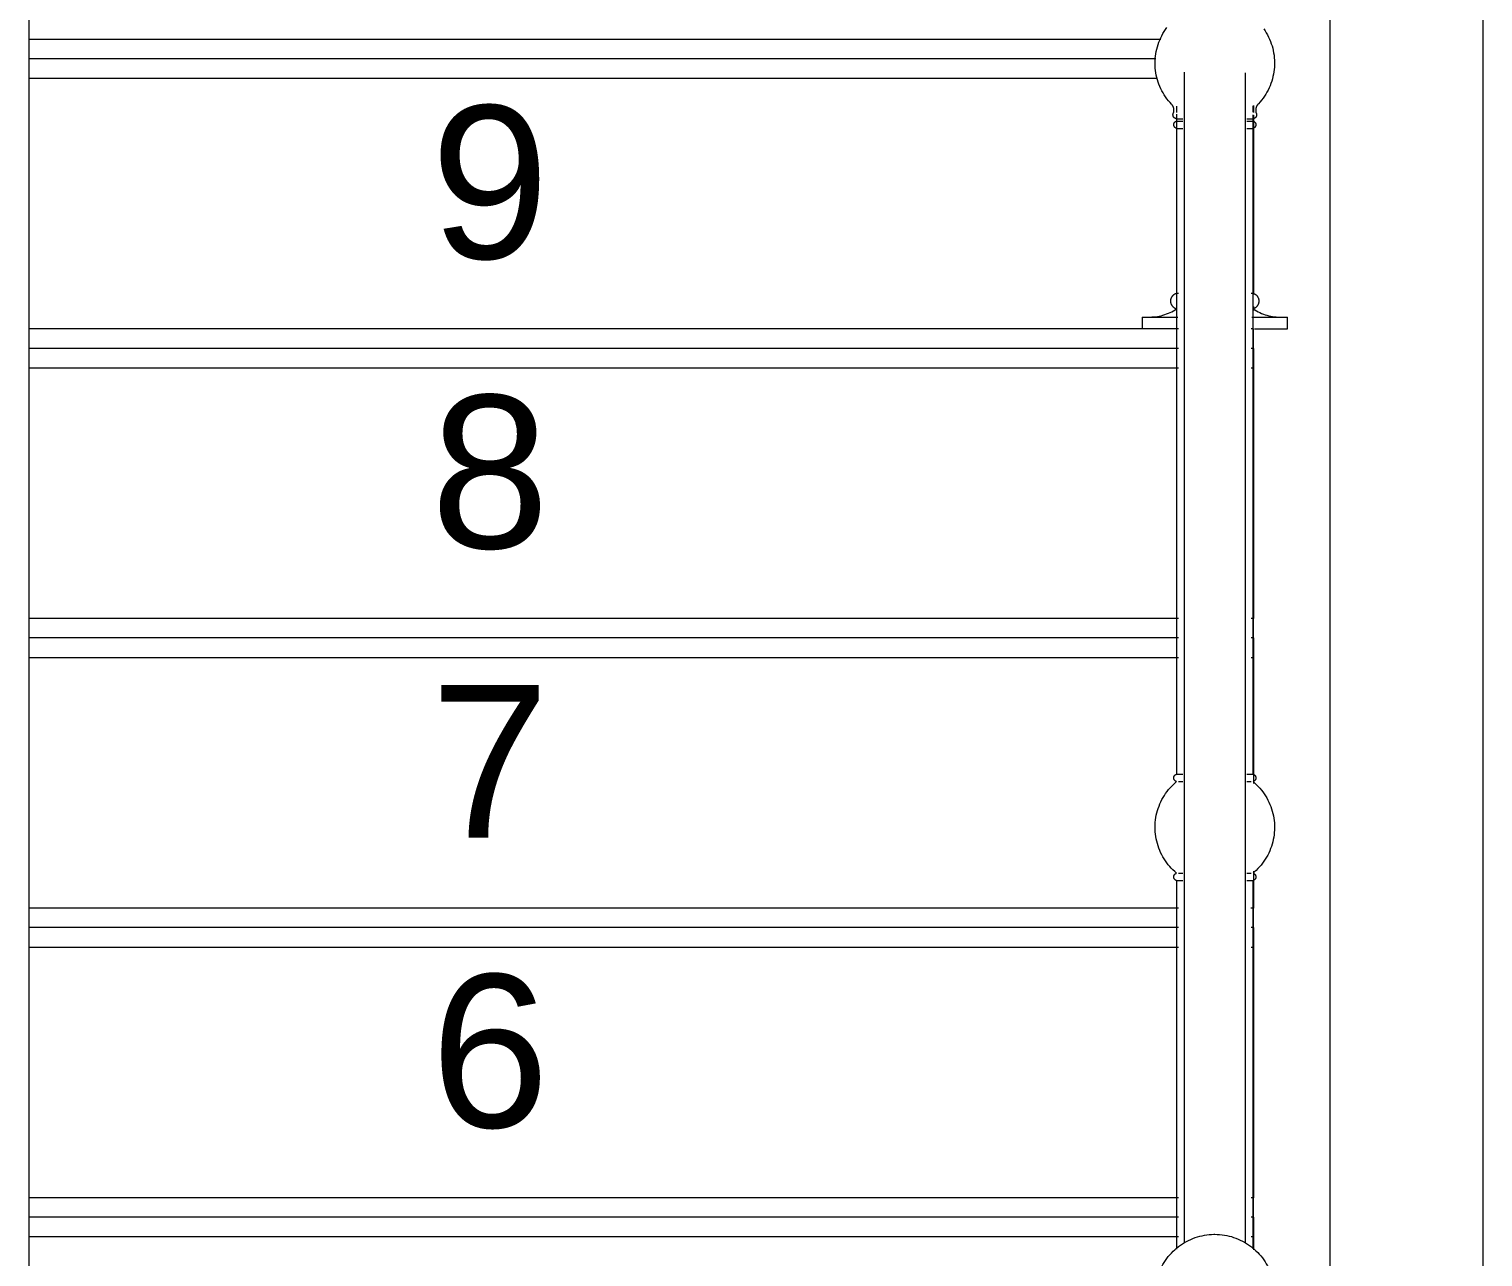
# Model space of a CAD drawing. Header units: inches. Extents: x 22 to 382261, y 22 to 371281.
# Drawn here: x 213646 to 214597, y 113287 to 114090 of the extents above; entities that cross this region are included whole.
import ezdxf

# ---------------------------------------------------------------- set-up
doc = ezdxf.new("R2010")
doc.units = ezdxf.units.IN
doc.header["$MEASUREMENT"] = 0
for name, color, linetype, lineweight in [('A-FLOR-HRAL', 11, 'Continuous', 9), ('A-WALL', 113, 'Continuous', 9), ('I-WALL', 2, 'Continuous', 9), ('Q-CASE', 31, 'Continuous', 9), ('S-STRS', 31, 'Continuous', 9), ('S-STRS-ANNO', 31, 'Continuous', 9)]:
    doc.layers.add(name, color=color, linetype=linetype, lineweight=lineweight)
doc.styles.add('Arial', font='arial.ttf', dxfattribs={"height": 506.015625})

# ---------------------------------------------------------------- blocks, each defined once
blk = doc.blocks.new('Walls 1 - Walls 1-356110-Right Side Elevation - Callout 1')
at = {"layer": 'A-WALL'}
blk.add_line((-11518.8, 700), (-11518.8, 3450), dxfattribs=at)
blk = doc.blocks.new('Railing - 950mm High Post-464049-Right Side Elevation - Callout 1')
at = {"layer": 'A-FLOR-HRAL'}
for p, q in [((-11619.25, 1850.98), (-11619.25, 1846.93)), ((-11619.25, 1845.8), (-11619.25, 1728.67)), ((-11569.16, 1847.18), (-11569.16, 1851.27)), ((-11569.16, 1728.67), (-11569.16, 1845.25)), ((-11619.25, 1728.67), (-11618.02, 1728.67)), ((-11570.39, 1728.67), (-11569.16, 1728.67)), ((-11641.7, 1713.06), (-11641.7, 1705.26)), ((-11641.7, 1713.06), (-11618.46, 1713.06)), ((-11569.95, 1713.06), (-11546.7, 1713.06)), ((-11546.7, 1705.26), (-11546.7, 1713.06)), ((-11568.22, 1705.26), (-11546.7, 1705.26))]:
    blk.add_line(p, q, dxfattribs=at)
at = {"layer": 'A-FLOR-HRAL', "flags": 128}
for points in [[(-11619.34, 1718.37), (-11619.54, 1718.44), (-11619.74, 1718.52), (-11619.94, 1718.61), (-11620.13, 1718.71), (-11620.32, 1718.82), (-11620.51, 1718.93), (-11620.69, 1719.05), (-11620.87, 1719.18), (-11621.04, 1719.31), (-11621.2, 1719.45), (-11621.36, 1719.6), (-11621.51, 1719.75), (-11621.66, 1719.91), (-11621.8, 1720.08), (-11621.93, 1720.25), (-11622.06, 1720.43), (-11622.18, 1720.61), (-11622.29, 1720.79), (-11622.4, 1720.98), (-11622.49, 1721.18), (-11622.58, 1721.38), (-11622.66, 1721.58), (-11622.74, 1721.78), (-11622.8, 1721.99), (-11622.86, 1722.2), (-11622.91, 1722.41), (-11622.95, 1722.62), (-11622.98, 1722.84), (-11623, 1723.05), (-11623.01, 1723.27), (-11623.02, 1723.49), (-11623.01, 1723.7), (-11623, 1723.92), (-11622.98, 1724.14), (-11622.95, 1724.35), (-11622.91, 1724.57), (-11622.87, 1724.78), (-11622.81, 1724.99), (-11622.75, 1725.19), (-11622.68, 1725.4), (-11622.6, 1725.6), (-11622.51, 1725.8), (-11622.41, 1725.99), (-11622.31, 1726.19), (-11622.2, 1726.37), (-11622.08, 1726.55), (-11621.95, 1726.73), (-11621.82, 1726.9), (-11621.68, 1727.07), (-11621.54, 1727.23), (-11621.38, 1727.38), (-11621.23, 1727.53), (-11621.06, 1727.68), (-11620.89, 1727.81), (-11620.72, 1727.94), (-11620.54, 1728.06), (-11620.35, 1728.18), (-11620.16, 1728.28), (-11619.97, 1728.38), (-11619.77, 1728.47), (-11619.57, 1728.56), (-11619.37, 1728.63), (-11619.25, 1728.67)], [(-11569.16, 1728.67), (-11568.95, 1728.6), (-11568.75, 1728.52), (-11568.55, 1728.44), (-11568.36, 1728.34), (-11568.17, 1728.24), (-11567.98, 1728.13), (-11567.8, 1728.01), (-11567.62, 1727.89), (-11567.45, 1727.76), (-11567.28, 1727.62), (-11567.12, 1727.48), (-11566.96, 1727.32), (-11566.81, 1727.17), (-11566.67, 1727), (-11566.53, 1726.84), (-11566.4, 1726.66), (-11566.28, 1726.48), (-11566.16, 1726.3), (-11566.05, 1726.11), (-11565.95, 1725.92), (-11565.86, 1725.72), (-11565.78, 1725.52), (-11565.7, 1725.32), (-11565.63, 1725.11), (-11565.57, 1724.9), (-11565.52, 1724.69), (-11565.48, 1724.48), (-11565.44, 1724.27), (-11565.41, 1724.05), (-11565.4, 1723.84), (-11565.39, 1723.62), (-11565.39, 1723.4), (-11565.4, 1723.18), (-11565.41, 1722.97), (-11565.44, 1722.75), (-11565.47, 1722.54), (-11565.52, 1722.33), (-11565.57, 1722.11), (-11565.63, 1721.91), (-11565.7, 1721.7), (-11565.77, 1721.5), (-11565.86, 1721.3), (-11565.95, 1721.1), (-11566.05, 1720.91), (-11566.16, 1720.72), (-11566.27, 1720.54), (-11566.39, 1720.36), (-11566.52, 1720.18), (-11566.66, 1720.01), (-11566.8, 1719.85), (-11566.95, 1719.69), (-11567.11, 1719.54), (-11567.27, 1719.4), (-11567.44, 1719.26), (-11567.61, 1719.13), (-11567.79, 1719), (-11567.97, 1718.88), (-11568.15, 1718.77), (-11568.35, 1718.67), (-11568.54, 1718.58), (-11568.74, 1718.49), (-11568.94, 1718.41), (-11569.07, 1718.37)], [(-11636.7, 1713.06), (-11635.46, 1713.09), (-11634.22, 1713.16), (-11632.98, 1713.28), (-11631.75, 1713.46), (-11630.53, 1713.68), (-11629.32, 1713.95), (-11628.12, 1714.27), (-11626.93, 1714.64), (-11625.76, 1715.05), (-11624.6, 1715.51), (-11623.47, 1716.02), (-11622.36, 1716.57), (-11621.27, 1717.17), (-11620.2, 1717.81), (-11619.34, 1718.37)], [(-11569.07, 1718.37), (-11568.02, 1717.69), (-11566.95, 1717.06), (-11565.86, 1716.47), (-11564.74, 1715.93), (-11563.6, 1715.43), (-11562.45, 1714.98), (-11561.27, 1714.57), (-11560.08, 1714.21), (-11558.88, 1713.9), (-11557.66, 1713.64), (-11556.44, 1713.42), (-11555.21, 1713.26), (-11553.97, 1713.14), (-11552.73, 1713.08), (-11551.7, 1713.06)]]:
    blk.add_lwpolyline(points, dxfattribs=at)
blk = doc.blocks.new('Railing - 950mm High Post-464047-Right Side Elevation - Callout 1')
at = {"layer": 'A-FLOR-HRAL'}
for p, q in [((-11619.25, 1842.78), (-11619.25, 1841.3)), ((-11619.25, 1842.78), (-11615.18, 1842.78)), ((-11619.25, 1841.3), (-11615.18, 1841.3)), ((-11619.25, 1836.49), (-11619.25, 1413.97)), ((-11619.25, 1836.49), (-11615.18, 1836.49)), ((-11573.23, 1842.78), (-11569.16, 1842.78)), ((-11573.23, 1841.3), (-11569.16, 1841.3)), ((-11573.23, 1836.49), (-11569.16, 1836.49)), ((-11569.16, 1841.3), (-11569.16, 1842.78)), ((-11569.16, 1413.97), (-11569.16, 1836.49)), ((-11619.25, 1413.97), (-11615.18, 1413.97)), ((-11618.02, 1409.17), (-11615.18, 1409.17)), ((-11573.23, 1413.97), (-11569.16, 1413.97)), ((-11573.23, 1409.17), (-11570.39, 1409.17)), ((-11619.25, 1344.41), (-11619.25, 1103.34)), ((-11619.25, 1344.41), (-11615.18, 1344.41)), ((-11618.02, 1349.22), (-11615.18, 1349.22)), ((-11573.23, 1349.22), (-11570.39, 1349.22)), ((-11573.23, 1344.41), (-11569.16, 1344.41)), ((-11569.16, 1103.4), (-11569.16, 1344.41))]:
    blk.add_line(p, q, dxfattribs=at)
at = {"layer": 'A-FLOR-HRAL', "flags": 128}
for points in [[(-11622.45, 1852.22), (-11623.51, 1853.37), (-11624.52, 1854.56), (-11625.48, 1855.79), (-11626.39, 1857.06), (-11627.25, 1858.36), (-11628.06, 1859.7), (-11628.81, 1861.07), (-11629.51, 1862.46), (-11630.15, 1863.89), (-11630.73, 1865.34), (-11631.26, 1866.81), (-11631.72, 1868.3), (-11632.13, 1869.8), (-11632.47, 1871.33), (-11632.76, 1872.86), (-11632.98, 1874.41), (-11633.14, 1875.96), (-11633.24, 1877.52), (-11633.27, 1879.08), (-11633.25, 1880.64), (-11633.16, 1882.2), (-11633.01, 1883.75), (-11632.79, 1885.3), (-11632.52, 1886.83), (-11632.18, 1888.36), (-11631.79, 1889.87), (-11631.33, 1891.36), (-11630.81, 1892.83), (-11630.24, 1894.28), (-11629.61, 1895.71), (-11628.92, 1897.11), (-11628.17, 1898.49), (-11627.38, 1899.83), (-11626.52, 1901.13), (-11625.62, 1902.41)], [(-11562.19, 1901.58), (-11561.32, 1900.28), (-11560.5, 1898.95), (-11559.74, 1897.59), (-11559.03, 1896.2), (-11558.38, 1894.78), (-11557.78, 1893.34), (-11557.25, 1891.87), (-11556.77, 1890.38), (-11556.35, 1888.88), (-11555.99, 1887.36), (-11555.7, 1885.83), (-11555.46, 1884.28), (-11555.29, 1882.73), (-11555.18, 1881.18), (-11555.13, 1879.62), (-11555.15, 1878.05), (-11555.22, 1876.49), (-11555.36, 1874.94), (-11555.56, 1873.39), (-11555.83, 1871.85), (-11556.15, 1870.33), (-11556.54, 1868.81), (-11556.98, 1867.32), (-11557.49, 1865.84), (-11558.05, 1864.38), (-11558.67, 1862.95), (-11559.35, 1861.55), (-11560.08, 1860.17), (-11560.87, 1858.82), (-11561.71, 1857.51), (-11562.6, 1856.22), (-11563.55, 1854.98), (-11564.54, 1853.78), (-11565.58, 1852.61), (-11565.95, 1852.22)], [(-11621.37, 1846.33), (-11621.29, 1846.53), (-11621.22, 1846.74), (-11621.15, 1846.95), (-11621.1, 1847.16), (-11621.05, 1847.37), (-11621.01, 1847.59), (-11620.98, 1847.8), (-11620.96, 1848.02), (-11620.95, 1848.24), (-11620.94, 1848.46), (-11620.95, 1848.67), (-11620.96, 1848.89), (-11620.98, 1849.11), (-11621.01, 1849.33), (-11621.05, 1849.54), (-11621.1, 1849.75), (-11621.16, 1849.96), (-11621.22, 1850.17), (-11621.29, 1850.38), (-11621.38, 1850.58), (-11621.46, 1850.78), (-11621.56, 1850.98), (-11621.67, 1851.17), (-11621.78, 1851.35), (-11621.9, 1851.54), (-11622.03, 1851.71), (-11622.16, 1851.89), (-11622.3, 1852.05), (-11622.45, 1852.21), (-11622.45, 1852.22)], [(-11619.25, 1842.78), (-11619.35, 1842.79), (-11619.45, 1842.81), (-11619.55, 1842.83), (-11619.65, 1842.85), (-11619.75, 1842.88), (-11619.85, 1842.91), (-11619.94, 1842.95), (-11620.04, 1842.99), (-11620.13, 1843.03), (-11620.22, 1843.08), (-11620.31, 1843.13), (-11620.4, 1843.18), (-11620.48, 1843.24), (-11620.57, 1843.3), (-11620.65, 1843.36), (-11620.72, 1843.43), (-11620.8, 1843.5), (-11620.87, 1843.57), (-11620.94, 1843.65), (-11621, 1843.73), (-11621.07, 1843.81), (-11621.13, 1843.89), (-11621.18, 1843.98), (-11621.24, 1844.07), (-11621.28, 1844.16), (-11621.33, 1844.25), (-11621.37, 1844.34), (-11621.41, 1844.44), (-11621.44, 1844.54), (-11621.47, 1844.63), (-11621.5, 1844.73), (-11621.52, 1844.83), (-11621.54, 1844.93), (-11621.55, 1845.04), (-11621.56, 1845.14), (-11621.57, 1845.24), (-11621.57, 1845.34), (-11621.57, 1845.45), (-11621.56, 1845.55), (-11621.55, 1845.65), (-11621.54, 1845.75), (-11621.52, 1845.85), (-11621.49, 1845.95), (-11621.47, 1846.05), (-11621.44, 1846.15), (-11621.4, 1846.25), (-11621.37, 1846.33)], [(-11567.04, 1846.33), (-11567, 1846.24), (-11566.96, 1846.14), (-11566.93, 1846.04), (-11566.91, 1845.94), (-11566.89, 1845.84), (-11566.87, 1845.74), (-11566.85, 1845.64), (-11566.84, 1845.54), (-11566.84, 1845.43), (-11566.83, 1845.33), (-11566.84, 1845.23), (-11566.84, 1845.13), (-11566.85, 1845.02), (-11566.87, 1844.92), (-11566.89, 1844.82), (-11566.91, 1844.72), (-11566.94, 1844.62), (-11566.97, 1844.52), (-11567, 1844.43), (-11567.04, 1844.33), (-11567.08, 1844.24), (-11567.13, 1844.15), (-11567.18, 1844.06), (-11567.23, 1843.97), (-11567.29, 1843.88), (-11567.35, 1843.8), (-11567.41, 1843.72), (-11567.47, 1843.64), (-11567.54, 1843.56), (-11567.62, 1843.49), (-11567.69, 1843.42), (-11567.77, 1843.35), (-11567.85, 1843.29), (-11567.93, 1843.23), (-11568.02, 1843.17), (-11568.11, 1843.12), (-11568.19, 1843.07), (-11568.29, 1843.02), (-11568.38, 1842.98), (-11568.47, 1842.94), (-11568.57, 1842.91), (-11568.67, 1842.87), (-11568.77, 1842.85), (-11568.87, 1842.82), (-11568.97, 1842.81), (-11569.07, 1842.79), (-11569.16, 1842.78)], [(-11565.95, 1852.22), (-11566.1, 1852.06), (-11566.24, 1851.89), (-11566.37, 1851.72), (-11566.5, 1851.54), (-11566.62, 1851.36), (-11566.73, 1851.17), (-11566.84, 1850.98), (-11566.94, 1850.79), (-11567.03, 1850.59), (-11567.11, 1850.39), (-11567.18, 1850.18), (-11567.25, 1849.97), (-11567.3, 1849.76), (-11567.35, 1849.55), (-11567.39, 1849.33), (-11567.42, 1849.12), (-11567.45, 1848.9), (-11567.46, 1848.68), (-11567.46, 1848.46), (-11567.46, 1848.25), (-11567.45, 1848.03), (-11567.43, 1847.81), (-11567.4, 1847.6), (-11567.36, 1847.38), (-11567.31, 1847.17), (-11567.26, 1846.96), (-11567.19, 1846.75), (-11567.12, 1846.54), (-11567.04, 1846.34), (-11567.04, 1846.33)], [(-11619.25, 1836.49), (-11619.34, 1836.52), (-11619.44, 1836.55), (-11619.53, 1836.59), (-11619.62, 1836.63), (-11619.71, 1836.67), (-11619.8, 1836.72), (-11619.88, 1836.77), (-11619.97, 1836.83), (-11620.05, 1836.88), (-11620.13, 1836.95), (-11620.2, 1837.01), (-11620.28, 1837.08), (-11620.35, 1837.15), (-11620.42, 1837.22), (-11620.48, 1837.3), (-11620.55, 1837.37), (-11620.6, 1837.45), (-11620.66, 1837.54), (-11620.71, 1837.62), (-11620.76, 1837.71), (-11620.81, 1837.8), (-11620.85, 1837.89), (-11620.89, 1837.98), (-11620.92, 1838.08), (-11620.95, 1838.17), (-11620.98, 1838.27), (-11621, 1838.36), (-11621.02, 1838.46), (-11621.04, 1838.56), (-11621.05, 1838.66), (-11621.06, 1838.76), (-11621.06, 1838.86), (-11621.06, 1838.96), (-11621.05, 1839.06), (-11621.05, 1839.16), (-11621.03, 1839.26), (-11621.02, 1839.36), (-11621, 1839.46), (-11620.97, 1839.55), (-11620.94, 1839.65), (-11620.91, 1839.74), (-11620.87, 1839.84), (-11620.84, 1839.93), (-11620.79, 1840.02), (-11620.75, 1840.11), (-11620.69, 1840.19), (-11620.64, 1840.28), (-11620.58, 1840.36), (-11620.52, 1840.44), (-11620.46, 1840.52), (-11620.39, 1840.59), (-11620.32, 1840.66), (-11620.25, 1840.73), (-11620.18, 1840.8), (-11620.1, 1840.86), (-11620.02, 1840.92), (-11619.94, 1840.98), (-11619.85, 1841.03), (-11619.77, 1841.08), (-11619.68, 1841.13), (-11619.59, 1841.17), (-11619.5, 1841.21), (-11619.4, 1841.25), (-11619.31, 1841.28), (-11619.25, 1841.3)], [(-11569.16, 1841.3), (-11569.06, 1841.27), (-11568.97, 1841.23), (-11568.88, 1841.2), (-11568.79, 1841.16), (-11568.7, 1841.11), (-11568.61, 1841.06), (-11568.52, 1841.01), (-11568.44, 1840.96), (-11568.36, 1840.9), (-11568.28, 1840.84), (-11568.2, 1840.78), (-11568.13, 1840.71), (-11568.06, 1840.64), (-11567.99, 1840.57), (-11567.92, 1840.49), (-11567.86, 1840.41), (-11567.8, 1840.33), (-11567.74, 1840.25), (-11567.69, 1840.16), (-11567.64, 1840.08), (-11567.6, 1839.99), (-11567.56, 1839.9), (-11567.52, 1839.8), (-11567.48, 1839.71), (-11567.45, 1839.61), (-11567.43, 1839.52), (-11567.4, 1839.42), (-11567.38, 1839.32), (-11567.37, 1839.22), (-11567.36, 1839.12), (-11567.35, 1839.03), (-11567.35, 1838.93), (-11567.35, 1838.83), (-11567.35, 1838.73), (-11567.36, 1838.63), (-11567.37, 1838.53), (-11567.39, 1838.43), (-11567.41, 1838.33), (-11567.43, 1838.23), (-11567.46, 1838.14), (-11567.49, 1838.04), (-11567.53, 1837.95), (-11567.57, 1837.86), (-11567.61, 1837.77), (-11567.66, 1837.68), (-11567.71, 1837.59), (-11567.76, 1837.51), (-11567.82, 1837.43), (-11567.88, 1837.35), (-11567.95, 1837.27), (-11568.01, 1837.19), (-11568.08, 1837.12), (-11568.15, 1837.05), (-11568.23, 1836.99), (-11568.31, 1836.92), (-11568.39, 1836.86), (-11568.47, 1836.81), (-11568.55, 1836.75), (-11568.64, 1836.7), (-11568.73, 1836.66), (-11568.82, 1836.61), (-11568.91, 1836.57), (-11569, 1836.54), (-11569.1, 1836.51), (-11569.16, 1836.49)], [(-11619.25, 1349.22), (-11620.42, 1350.25), (-11621.56, 1351.32), (-11622.65, 1352.43), (-11623.7, 1353.59), (-11624.7, 1354.79), (-11625.65, 1356.02), (-11626.55, 1357.3), (-11627.4, 1358.61), (-11628.2, 1359.95), (-11628.94, 1361.32), (-11629.63, 1362.73), (-11630.26, 1364.15), (-11630.83, 1365.61), (-11631.35, 1367.08), (-11631.8, 1368.57), (-11632.2, 1370.08), (-11632.53, 1371.61), (-11632.8, 1373.15), (-11633.01, 1374.69), (-11633.16, 1376.25), (-11633.25, 1377.8), (-11633.27, 1379.37), (-11633.24, 1380.93), (-11633.14, 1382.48), (-11632.97, 1384.04), (-11632.75, 1385.58), (-11632.46, 1387.12), (-11632.12, 1388.64), (-11631.71, 1390.14), (-11631.24, 1391.63), (-11630.71, 1393.1), (-11630.13, 1394.55), (-11629.48, 1395.97), (-11628.78, 1397.37), (-11628.03, 1398.74), (-11627.22, 1400.07), (-11626.36, 1401.37), (-11625.45, 1402.64), (-11624.49, 1403.87), (-11623.47, 1405.06), (-11622.42, 1406.21), (-11621.31, 1407.31), (-11620.17, 1408.37), (-11619.25, 1409.17)], [(-11619.25, 1409.17), (-11619.34, 1409.2), (-11619.44, 1409.23), (-11619.53, 1409.27), (-11619.62, 1409.31), (-11619.71, 1409.35), (-11619.8, 1409.4), (-11619.88, 1409.45), (-11619.97, 1409.5), (-11620.05, 1409.56), (-11620.13, 1409.62), (-11620.2, 1409.69), (-11620.28, 1409.75), (-11620.35, 1409.82), (-11620.42, 1409.9), (-11620.48, 1409.97), (-11620.55, 1410.05), (-11620.6, 1410.13), (-11620.66, 1410.21), (-11620.71, 1410.3), (-11620.76, 1410.39), (-11620.81, 1410.48), (-11620.85, 1410.57), (-11620.89, 1410.66), (-11620.92, 1410.75), (-11620.95, 1410.85), (-11620.98, 1410.94), (-11621, 1411.04), (-11621.02, 1411.14), (-11621.04, 1411.24), (-11621.05, 1411.34), (-11621.06, 1411.44), (-11621.06, 1411.54), (-11621.06, 1411.64), (-11621.05, 1411.74), (-11621.05, 1411.84), (-11621.03, 1411.94), (-11621.02, 1412.03), (-11621, 1412.13), (-11620.97, 1412.23), (-11620.94, 1412.33), (-11620.91, 1412.42), (-11620.87, 1412.51), (-11620.84, 1412.61), (-11620.79, 1412.7), (-11620.75, 1412.78), (-11620.69, 1412.87), (-11620.64, 1412.95), (-11620.58, 1413.04), (-11620.52, 1413.12), (-11620.46, 1413.19), (-11620.39, 1413.27), (-11620.32, 1413.34), (-11620.25, 1413.41), (-11620.18, 1413.48), (-11620.1, 1413.54), (-11620.02, 1413.6), (-11619.94, 1413.66), (-11619.85, 1413.71), (-11619.77, 1413.76), (-11619.68, 1413.81), (-11619.59, 1413.85), (-11619.5, 1413.89), (-11619.4, 1413.92), (-11619.31, 1413.96), (-11619.25, 1413.97)], [(-11569.16, 1413.97), (-11569.06, 1413.94), (-11568.97, 1413.91), (-11568.88, 1413.87), (-11568.79, 1413.83), (-11568.7, 1413.79), (-11568.61, 1413.74), (-11568.52, 1413.69), (-11568.44, 1413.64), (-11568.36, 1413.58), (-11568.28, 1413.52), (-11568.2, 1413.45), (-11568.13, 1413.39), (-11568.06, 1413.32), (-11567.99, 1413.24), (-11567.92, 1413.17), (-11567.86, 1413.09), (-11567.8, 1413.01), (-11567.74, 1412.93), (-11567.69, 1412.84), (-11567.64, 1412.75), (-11567.6, 1412.66), (-11567.56, 1412.57), (-11567.52, 1412.48), (-11567.48, 1412.39), (-11567.45, 1412.29), (-11567.43, 1412.2), (-11567.4, 1412.1), (-11567.38, 1412), (-11567.37, 1411.9), (-11567.36, 1411.8), (-11567.35, 1411.7), (-11567.35, 1411.6), (-11567.35, 1411.5), (-11567.35, 1411.4), (-11567.36, 1411.3), (-11567.37, 1411.2), (-11567.39, 1411.1), (-11567.41, 1411.01), (-11567.43, 1410.91), (-11567.46, 1410.81), (-11567.49, 1410.72), (-11567.53, 1410.63), (-11567.57, 1410.53), (-11567.61, 1410.44), (-11567.66, 1410.36), (-11567.71, 1410.27), (-11567.76, 1410.19), (-11567.82, 1410.1), (-11567.88, 1410.02), (-11567.95, 1409.95), (-11568.01, 1409.87), (-11568.08, 1409.8), (-11568.15, 1409.73), (-11568.23, 1409.66), (-11568.31, 1409.6), (-11568.39, 1409.54), (-11568.47, 1409.48), (-11568.55, 1409.43), (-11568.64, 1409.38), (-11568.73, 1409.33), (-11568.82, 1409.29), (-11568.91, 1409.25), (-11569, 1409.22), (-11569.1, 1409.18), (-11569.16, 1409.17)], [(-11569.16, 1409.17), (-11567.98, 1408.14), (-11566.84, 1407.07), (-11565.75, 1405.96), (-11564.7, 1404.8), (-11563.7, 1403.6), (-11562.75, 1402.36), (-11561.85, 1401.09), (-11561, 1399.78), (-11560.2, 1398.44), (-11559.46, 1397.06), (-11558.77, 1395.66), (-11558.14, 1394.23), (-11557.57, 1392.78), (-11557.06, 1391.31), (-11556.6, 1389.81), (-11556.21, 1388.3), (-11555.87, 1386.78), (-11555.6, 1385.24), (-11555.39, 1383.7), (-11555.24, 1382.14), (-11555.16, 1380.58), (-11555.13, 1379.02), (-11555.17, 1377.46), (-11555.27, 1375.9), (-11555.43, 1374.35), (-11555.66, 1372.81), (-11555.94, 1371.27), (-11556.29, 1369.75), (-11556.7, 1368.24), (-11557.17, 1366.75), (-11557.69, 1365.28), (-11558.28, 1363.84), (-11558.92, 1362.41), (-11559.62, 1361.02), (-11560.37, 1359.65), (-11561.18, 1358.32), (-11562.04, 1357.01), (-11562.96, 1355.75), (-11563.92, 1354.52), (-11564.93, 1353.33), (-11565.99, 1352.18), (-11567.09, 1351.08), (-11568.24, 1350.02), (-11569.16, 1349.22)], [(-11619.25, 1344.41), (-11619.34, 1344.44), (-11619.44, 1344.48), (-11619.53, 1344.51), (-11619.62, 1344.55), (-11619.71, 1344.6), (-11619.8, 1344.65), (-11619.88, 1344.7), (-11619.97, 1344.75), (-11620.05, 1344.81), (-11620.13, 1344.87), (-11620.2, 1344.93), (-11620.28, 1345), (-11620.35, 1345.07), (-11620.42, 1345.15), (-11620.48, 1345.22), (-11620.55, 1345.3), (-11620.6, 1345.38), (-11620.66, 1345.46), (-11620.71, 1345.55), (-11620.76, 1345.63), (-11620.81, 1345.72), (-11620.85, 1345.81), (-11620.89, 1345.91), (-11620.92, 1346), (-11620.95, 1346.1), (-11620.98, 1346.19), (-11621, 1346.29), (-11621.02, 1346.39), (-11621.04, 1346.49), (-11621.05, 1346.59), (-11621.06, 1346.69), (-11621.06, 1346.79), (-11621.06, 1346.89), (-11621.05, 1346.99), (-11621.05, 1347.08), (-11621.03, 1347.18), (-11621.02, 1347.28), (-11621, 1347.38), (-11620.97, 1347.48), (-11620.94, 1347.57), (-11620.91, 1347.67), (-11620.87, 1347.76), (-11620.84, 1347.85), (-11620.79, 1347.94), (-11620.75, 1348.03), (-11620.69, 1348.12), (-11620.64, 1348.2), (-11620.58, 1348.28), (-11620.52, 1348.36), (-11620.46, 1348.44), (-11620.39, 1348.52), (-11620.32, 1348.59), (-11620.25, 1348.66), (-11620.18, 1348.72), (-11620.1, 1348.79), (-11620.02, 1348.85), (-11619.94, 1348.9), (-11619.85, 1348.96), (-11619.77, 1349.01), (-11619.68, 1349.05), (-11619.59, 1349.1), (-11619.5, 1349.14), (-11619.4, 1349.17), (-11619.31, 1349.2), (-11619.25, 1349.22)], [(-11569.16, 1349.22), (-11569.06, 1349.19), (-11568.97, 1349.16), (-11568.88, 1349.12), (-11568.79, 1349.08), (-11568.7, 1349.04), (-11568.61, 1348.99), (-11568.52, 1348.94), (-11568.44, 1348.88), (-11568.36, 1348.83), (-11568.28, 1348.77), (-11568.2, 1348.7), (-11568.13, 1348.63), (-11568.06, 1348.56), (-11567.99, 1348.49), (-11567.92, 1348.41), (-11567.86, 1348.34), (-11567.8, 1348.26), (-11567.74, 1348.17), (-11567.69, 1348.09), (-11567.64, 1348), (-11567.6, 1347.91), (-11567.56, 1347.82), (-11567.52, 1347.73), (-11567.48, 1347.63), (-11567.45, 1347.54), (-11567.43, 1347.44), (-11567.4, 1347.35), (-11567.38, 1347.25), (-11567.37, 1347.15), (-11567.36, 1347.05), (-11567.35, 1346.95), (-11567.35, 1346.85), (-11567.35, 1346.75), (-11567.35, 1346.65), (-11567.36, 1346.55), (-11567.37, 1346.45), (-11567.39, 1346.35), (-11567.41, 1346.25), (-11567.43, 1346.16), (-11567.46, 1346.06), (-11567.49, 1345.97), (-11567.53, 1345.87), (-11567.57, 1345.78), (-11567.61, 1345.69), (-11567.66, 1345.6), (-11567.71, 1345.52), (-11567.76, 1345.43), (-11567.82, 1345.35), (-11567.88, 1345.27), (-11567.95, 1345.19), (-11568.01, 1345.12), (-11568.08, 1345.05), (-11568.15, 1344.98), (-11568.23, 1344.91), (-11568.31, 1344.85), (-11568.39, 1344.79), (-11568.47, 1344.73), (-11568.55, 1344.68), (-11568.64, 1344.63), (-11568.73, 1344.58), (-11568.82, 1344.54), (-11568.91, 1344.5), (-11569, 1344.46), (-11569.1, 1344.43), (-11569.16, 1344.41)]]:
    blk.add_lwpolyline(points, dxfattribs=at)
blk = doc.blocks.new('Railing - 950mm High Post-379029-Right Side Elevation - Callout 1')
at = {"layer": 'A-FLOR-HRAL'}
for p, q in [((-11619.25, 1037.52), (-11619.25, 1036.03)), ((-11619.25, 1037.52), (-11594.2, 1037.52)), ((-11594.2, 1037.52), (-11569.16, 1037.52)), ((-11569.16, 1036.03), (-11569.16, 1037.52)), ((-11619.25, 1036.03), (-11594.2, 1036.03)), ((-11619.25, 1031.23), (-11619.25, 700)), ((-11619.25, 1031.23), (-11594.2, 1031.23)), ((-11594.2, 1036.03), (-11569.16, 1036.03)), ((-11594.2, 1031.23), (-11569.16, 1031.23)), ((-11569.16, 700), (-11569.16, 1031.23))]:
    blk.add_line(p, q, dxfattribs=at)
at = {"layer": 'A-FLOR-HRAL', "flags": 128}
for points in [[(-11622.45, 1046.96), (-11623.51, 1048.11), (-11624.52, 1049.3), (-11625.48, 1050.53), (-11626.39, 1051.8), (-11627.25, 1053.1), (-11628.06, 1054.44), (-11628.81, 1055.8), (-11629.51, 1057.2), (-11630.15, 1058.62), (-11630.73, 1060.07), (-11631.26, 1061.54), (-11631.72, 1063.03), (-11632.13, 1064.54), (-11632.47, 1066.06), (-11632.76, 1067.6), (-11632.98, 1069.14), (-11633.14, 1070.69), (-11633.24, 1072.25), (-11633.27, 1073.81), (-11633.25, 1075.37), (-11633.16, 1076.93), (-11633.01, 1078.49), (-11632.79, 1080.03), (-11632.52, 1081.57), (-11632.18, 1083.09), (-11631.79, 1084.6), (-11631.33, 1086.1), (-11630.81, 1087.57), (-11630.24, 1089.02), (-11629.61, 1090.45), (-11628.92, 1091.85), (-11628.17, 1093.22), (-11627.38, 1094.56), (-11626.52, 1095.87), (-11625.62, 1097.14), (-11624.67, 1098.38), (-11623.67, 1099.58), (-11622.62, 1100.73), (-11621.52, 1101.85), (-11620.38, 1102.92), (-11619.2, 1103.94), (-11617.98, 1104.91), (-11616.73, 1105.84), (-11615.43, 1106.71), (-11614.1, 1107.53), (-11612.74, 1108.3), (-11611.36, 1109.01), (-11609.94, 1109.67), (-11608.5, 1110.27), (-11607.03, 1110.81), (-11605.55, 1111.29), (-11604.04, 1111.71), (-11602.53, 1112.07), (-11600.99, 1112.37), (-11599.45, 1112.61), (-11597.9, 1112.79), (-11596.34, 1112.9), (-11594.78, 1112.96), (-11594.25, 1112.96)], [(-11594.16, 1112.96), (-11592.6, 1112.93), (-11591.04, 1112.84), (-11589.49, 1112.68), (-11587.94, 1112.46), (-11586.41, 1112.18), (-11584.88, 1111.84), (-11583.37, 1111.44), (-11581.88, 1110.98), (-11580.41, 1110.46), (-11578.96, 1109.88), (-11577.54, 1109.24), (-11576.14, 1108.55), (-11574.77, 1107.8), (-11573.43, 1107), (-11572.12, 1106.14), (-11570.85, 1105.24), (-11569.62, 1104.28), (-11568.42, 1103.27), (-11567.27, 1102.22), (-11566.16, 1101.12), (-11565.1, 1099.98), (-11564.08, 1098.8), (-11563.11, 1097.58), (-11562.19, 1096.31), (-11561.32, 1095.02), (-11560.5, 1093.69), (-11559.74, 1092.33), (-11559.03, 1090.94), (-11558.38, 1089.52), (-11557.78, 1088.07), (-11557.25, 1086.61), (-11556.77, 1085.12), (-11556.35, 1083.62), (-11555.99, 1082.1), (-11555.7, 1080.56), (-11555.46, 1079.02), (-11555.29, 1077.47), (-11555.18, 1075.91), (-11555.13, 1074.35), (-11555.15, 1072.79), (-11555.22, 1071.23), (-11555.36, 1069.68), (-11555.56, 1068.13), (-11555.83, 1066.59), (-11556.15, 1065.06), (-11556.54, 1063.55), (-11556.98, 1062.05), (-11557.49, 1060.58), (-11558.05, 1059.12), (-11558.67, 1057.69), (-11559.35, 1056.28), (-11560.08, 1054.9), (-11560.87, 1053.56), (-11561.71, 1052.24), (-11562.6, 1050.96), (-11563.55, 1049.72), (-11564.54, 1048.51), (-11565.58, 1047.35), (-11565.95, 1046.96)], [(-11621.37, 1041.07), (-11621.29, 1041.27), (-11621.22, 1041.48), (-11621.15, 1041.68), (-11621.1, 1041.9), (-11621.05, 1042.11), (-11621.01, 1042.32), (-11620.98, 1042.54), (-11620.96, 1042.76), (-11620.95, 1042.98), (-11620.94, 1043.19), (-11620.95, 1043.41), (-11620.96, 1043.63), (-11620.98, 1043.85), (-11621.01, 1044.06), (-11621.05, 1044.28), (-11621.1, 1044.49), (-11621.16, 1044.7), (-11621.22, 1044.91), (-11621.29, 1045.12), (-11621.38, 1045.32), (-11621.46, 1045.52), (-11621.56, 1045.71), (-11621.67, 1045.9), (-11621.78, 1046.09), (-11621.9, 1046.27), (-11622.03, 1046.45), (-11622.16, 1046.62), (-11622.3, 1046.79), (-11622.45, 1046.95), (-11622.45, 1046.96)], [(-11565.95, 1046.96), (-11566.1, 1046.8), (-11566.24, 1046.63), (-11566.37, 1046.46), (-11566.5, 1046.28), (-11566.62, 1046.1), (-11566.73, 1045.91), (-11566.84, 1045.72), (-11566.94, 1045.53), (-11567.03, 1045.33), (-11567.11, 1045.12), (-11567.18, 1044.92), (-11567.25, 1044.71), (-11567.3, 1044.5), (-11567.35, 1044.29), (-11567.39, 1044.07), (-11567.42, 1043.86), (-11567.45, 1043.64), (-11567.46, 1043.42), (-11567.46, 1043.2), (-11567.46, 1042.98), (-11567.45, 1042.77), (-11567.43, 1042.55), (-11567.4, 1042.33), (-11567.36, 1042.12), (-11567.31, 1041.9), (-11567.26, 1041.69), (-11567.19, 1041.48), (-11567.12, 1041.28), (-11567.04, 1041.07), (-11567.04, 1041.07)], [(-11619.25, 1037.52), (-11619.35, 1037.53), (-11619.45, 1037.54), (-11619.55, 1037.56), (-11619.65, 1037.59), (-11619.75, 1037.62), (-11619.85, 1037.65), (-11619.94, 1037.68), (-11620.04, 1037.72), (-11620.13, 1037.77), (-11620.22, 1037.81), (-11620.31, 1037.86), (-11620.4, 1037.92), (-11620.48, 1037.97), (-11620.57, 1038.03), (-11620.65, 1038.1), (-11620.72, 1038.17), (-11620.8, 1038.24), (-11620.87, 1038.31), (-11620.94, 1038.39), (-11621, 1038.46), (-11621.07, 1038.55), (-11621.13, 1038.63), (-11621.18, 1038.72), (-11621.24, 1038.8), (-11621.28, 1038.89), (-11621.33, 1038.99), (-11621.37, 1039.08), (-11621.41, 1039.18), (-11621.44, 1039.27), (-11621.47, 1039.37), (-11621.5, 1039.47), (-11621.52, 1039.57), (-11621.54, 1039.67), (-11621.55, 1039.77), (-11621.56, 1039.87), (-11621.57, 1039.98), (-11621.57, 1040.08), (-11621.57, 1040.18), (-11621.56, 1040.29), (-11621.55, 1040.39), (-11621.54, 1040.49), (-11621.52, 1040.59), (-11621.49, 1040.69), (-11621.47, 1040.79), (-11621.44, 1040.89), (-11621.4, 1040.98), (-11621.37, 1041.07)], [(-11567.04, 1041.07), (-11567, 1040.97), (-11566.96, 1040.88), (-11566.93, 1040.78), (-11566.91, 1040.68), (-11566.89, 1040.58), (-11566.87, 1040.48), (-11566.85, 1040.37), (-11566.84, 1040.27), (-11566.84, 1040.17), (-11566.83, 1040.07), (-11566.84, 1039.97), (-11566.84, 1039.86), (-11566.85, 1039.76), (-11566.87, 1039.66), (-11566.89, 1039.56), (-11566.91, 1039.46), (-11566.94, 1039.36), (-11566.97, 1039.26), (-11567, 1039.16), (-11567.04, 1039.07), (-11567.08, 1038.97), (-11567.13, 1038.88), (-11567.18, 1038.79), (-11567.23, 1038.71), (-11567.29, 1038.62), (-11567.35, 1038.54), (-11567.41, 1038.45), (-11567.47, 1038.38), (-11567.54, 1038.3), (-11567.62, 1038.23), (-11567.69, 1038.16), (-11567.77, 1038.09), (-11567.85, 1038.03), (-11567.93, 1037.97), (-11568.02, 1037.91), (-11568.11, 1037.86), (-11568.19, 1037.81), (-11568.29, 1037.76), (-11568.38, 1037.72), (-11568.47, 1037.68), (-11568.57, 1037.64), (-11568.67, 1037.61), (-11568.77, 1037.58), (-11568.87, 1037.56), (-11568.97, 1037.54), (-11569.07, 1037.53), (-11569.16, 1037.52)], [(-11619.25, 1031.23), (-11619.34, 1031.25), (-11619.44, 1031.29), (-11619.53, 1031.32), (-11619.62, 1031.37), (-11619.71, 1031.41), (-11619.8, 1031.46), (-11619.88, 1031.51), (-11619.97, 1031.56), (-11620.05, 1031.62), (-11620.13, 1031.68), (-11620.2, 1031.75), (-11620.28, 1031.81), (-11620.35, 1031.88), (-11620.42, 1031.96), (-11620.48, 1032.03), (-11620.55, 1032.11), (-11620.6, 1032.19), (-11620.66, 1032.27), (-11620.71, 1032.36), (-11620.76, 1032.45), (-11620.81, 1032.54), (-11620.85, 1032.63), (-11620.89, 1032.72), (-11620.92, 1032.81), (-11620.95, 1032.91), (-11620.98, 1033), (-11621, 1033.1), (-11621.02, 1033.2), (-11621.04, 1033.3), (-11621.05, 1033.4), (-11621.06, 1033.5), (-11621.06, 1033.6), (-11621.06, 1033.7), (-11621.05, 1033.8), (-11621.05, 1033.9), (-11621.03, 1034), (-11621.02, 1034.09), (-11621, 1034.19), (-11620.97, 1034.29), (-11620.94, 1034.39), (-11620.91, 1034.48), (-11620.87, 1034.57), (-11620.84, 1034.67), (-11620.79, 1034.76), (-11620.75, 1034.84), (-11620.69, 1034.93), (-11620.64, 1035.01), (-11620.58, 1035.1), (-11620.52, 1035.18), (-11620.46, 1035.25), (-11620.39, 1035.33), (-11620.32, 1035.4), (-11620.25, 1035.47), (-11620.18, 1035.54), (-11620.1, 1035.6), (-11620.02, 1035.66), (-11619.94, 1035.72), (-11619.85, 1035.77), (-11619.77, 1035.82), (-11619.68, 1035.87), (-11619.59, 1035.91), (-11619.5, 1035.95), (-11619.4, 1035.98), (-11619.31, 1036.02), (-11619.25, 1036.03)], [(-11569.16, 1036.03), (-11569.06, 1036), (-11568.97, 1035.97), (-11568.88, 1035.93), (-11568.79, 1035.89), (-11568.7, 1035.85), (-11568.61, 1035.8), (-11568.52, 1035.75), (-11568.44, 1035.7), (-11568.36, 1035.64), (-11568.28, 1035.58), (-11568.2, 1035.51), (-11568.13, 1035.45), (-11568.06, 1035.38), (-11567.99, 1035.3), (-11567.92, 1035.23), (-11567.86, 1035.15), (-11567.8, 1035.07), (-11567.74, 1034.98), (-11567.69, 1034.9), (-11567.64, 1034.81), (-11567.6, 1034.72), (-11567.56, 1034.63), (-11567.52, 1034.54), (-11567.48, 1034.45), (-11567.45, 1034.35), (-11567.43, 1034.26), (-11567.4, 1034.16), (-11567.38, 1034.06), (-11567.37, 1033.96), (-11567.36, 1033.86), (-11567.35, 1033.76), (-11567.35, 1033.66), (-11567.35, 1033.56), (-11567.35, 1033.46), (-11567.36, 1033.36), (-11567.37, 1033.26), (-11567.39, 1033.16), (-11567.41, 1033.07), (-11567.43, 1032.97), (-11567.46, 1032.87), (-11567.49, 1032.78), (-11567.53, 1032.69), (-11567.57, 1032.59), (-11567.61, 1032.5), (-11567.66, 1032.42), (-11567.71, 1032.33), (-11567.76, 1032.24), (-11567.82, 1032.16), (-11567.88, 1032.08), (-11567.95, 1032.01), (-11568.01, 1031.93), (-11568.08, 1031.86), (-11568.15, 1031.79), (-11568.23, 1031.72), (-11568.31, 1031.66), (-11568.39, 1031.6), (-11568.47, 1031.54), (-11568.55, 1031.49), (-11568.64, 1031.44), (-11568.73, 1031.39), (-11568.82, 1031.35), (-11568.91, 1031.31), (-11569, 1031.28), (-11569.1, 1031.24), (-11569.16, 1031.23)]]:
    blk.add_lwpolyline(points, dxfattribs=at)
blk = doc.blocks.new('Railing - Railing-377356-Right Side Elevation - Callout 1')
at = {"layer": 'A-FLOR-HRAL'}
for p, q in [((-11614.2, 1873.36), (-11614.2, 1107.26)), ((-11574.2, 1107.43), (-11574.2, 1872.84))]:
    blk.add_line(p, q, dxfattribs=at)
for name in ['Railing - 950mm High Post-464049-Right Side Elevation - Callout 1', 'Railing - 950mm High Post-464047-Right Side Elevation - Callout 1', 'Railing - 950mm High Post-379029-Right Side Elevation - Callout 1']:
    blk.add_blockref(name, (0, 0))
blk = doc.blocks.new('Casework 26 - Casework 23-692853-Right Side Elevation - Callout 1')
at = {"layer": 'Q-CASE'}
blk.add_line((-12369.9, 700), (-12369.9, 3328.69), dxfattribs=at)

msp = doc.modelspace()

# ---------------------------------------------------------------- linework, layer by layer
at = {"layer": 'I-WALL'}
msp.add_line((214597.32, 115137.39), (214597.32, 112888.33), dxfattribs=at)
at = {"layer": 'S-STRS'}
for p, q in [((214386.54, 114083.06), (213646.22, 114083.06)), ((214383.24, 114070.36), (213646.22, 114070.36)), ((213646.22, 114057.66), (214384.42, 114057.66)), ((214447.32, 114039.78), (214447.32, 114035.12)), ((214447.32, 114033.49), (214447.32, 113916.21)), ((214447.32, 113908.37), (214447.32, 113905.62)), ((214398.1, 113893.59), (213646.22, 113893.59)), ((214447.32, 113893.59), (214445.73, 113893.59)), ((214447.32, 113880.89), (214447.32, 113893.59)), ((214398.1, 113880.89), (213646.22, 113880.89)), ((214447.32, 113880.89), (214445.73, 113880.89)), ((214447.32, 113880.89), (214447.32, 113704.12)), ((213646.22, 113868.19), (214398.1, 113868.19)), ((214445.73, 113868.19), (214447.32, 113868.19)), ((214398.1, 113704.12), (213646.22, 113704.12)), ((214447.32, 113704.12), (214445.73, 113704.12)), ((214447.32, 113691.42), (214447.32, 113704.12)), ((214398.1, 113691.42), (213646.22, 113691.42)), ((214447.32, 113691.42), (214445.73, 113691.42)), ((214447.32, 113691.42), (214447.32, 113596.22)), ((213646.22, 113678.72), (214398.1, 113678.72)), ((214445.73, 113678.72), (214447.32, 113678.72)), ((214447.32, 113538.89), (214447.32, 113514.64)), ((214398.1, 113514.64), (213646.22, 113514.64)), ((214447.32, 113514.64), (214445.51, 113514.64)), ((214447.32, 113501.94), (214447.32, 113514.64)), ((214398.1, 113501.94), (213646.22, 113501.94)), ((214447.32, 113501.94), (214445.73, 113501.94)), ((214447.32, 113501.94), (214447.32, 113325.17)), ((213646.22, 113489.24), (214398.1, 113489.24)), ((214445.73, 113489.24), (214447.32, 113489.24)), ((214398.1, 113325.17), (213646.22, 113325.17)), ((214447.32, 113325.17), (214445.73, 113325.17)), ((214447.32, 113312.47), (214447.32, 113325.17)), ((214398.1, 113312.47), (213646.22, 113312.47)), ((214447.32, 113312.47), (214445.73, 113312.47)), ((214447.32, 113312.47), (214447.32, 113291.23)), ((213646.22, 113299.77), (214398.1, 113299.77)), ((214445.73, 113299.77), (214447.32, 113299.77))]:
    msp.add_line(p, q, dxfattribs=at)

# ---------------------------------------------------------------- block references
at = {"layer": 'A-FLOR-HRAL'}
msp.add_blockref('Railing - Railing-377356-Right Side Elevation - Callout 1', (226016.12, 112188.33), dxfattribs=at)
at = {"layer": 'A-WALL'}
msp.add_blockref('Walls 1 - Walls 1-356110-Right Side Elevation - Callout 1', (226016.12, 112188.33), dxfattribs=at)
at = {"layer": 'Q-CASE'}
msp.add_blockref('Casework 26 - Casework 23-692853-Right Side Elevation - Callout 1', (226016.12, 112188.33), dxfattribs=at)

# ---------------------------------------------------------------- texts
at = {"layer": 'S-STRS-ANNO', "char_height": 100, "width": 92.2942, "attachment_point": 1, "line_spacing_factor": 0.941778, "style": 'Arial'}
for s, insert in [('9', (213908.86, 114039.67)), ('8', (213908.86, 113850.19)), ('7', (213908.86, 113660.72)), ('6', (213908.86, 113471.25))]:
    msp.add_mtext(s, dxfattribs=dict(at, insert=insert))

doc.saveas('drawing.dxf')
